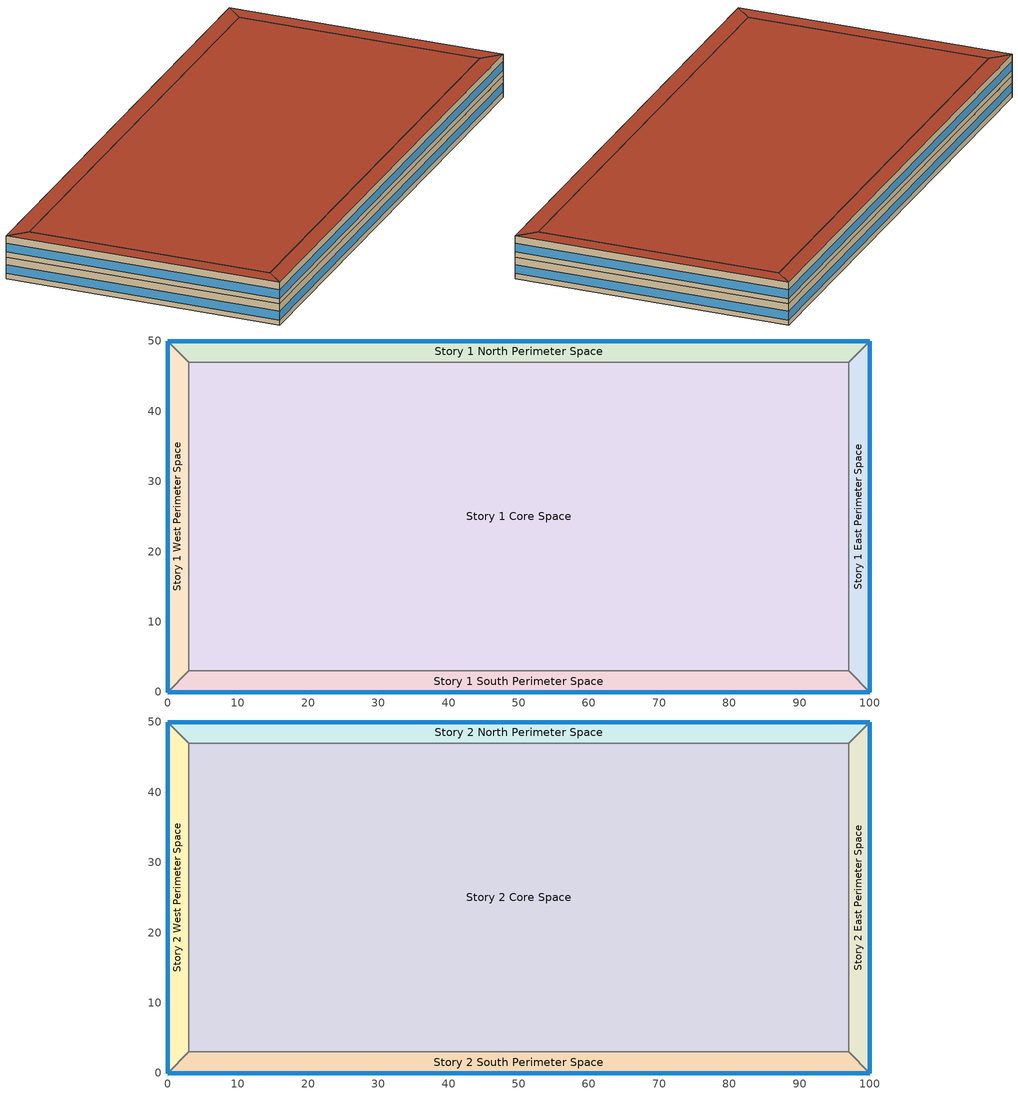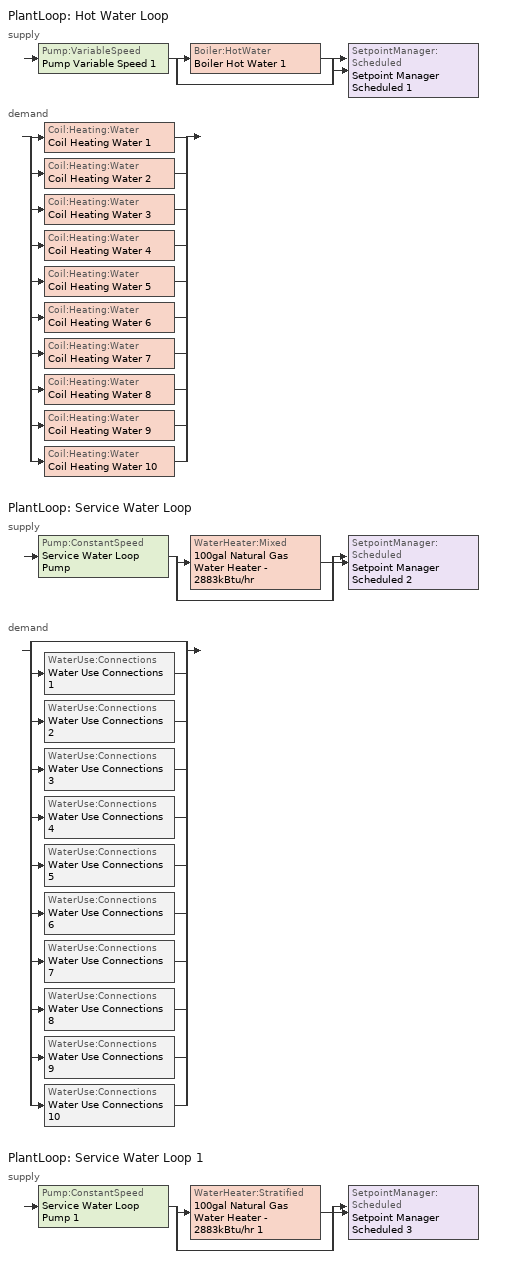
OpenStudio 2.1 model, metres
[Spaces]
Story 1 West Perimeter Space
 floor ground: 0,0 0,50 3,47 3,3 z0
 wall outside: 0,50 0,0 z0:4
 wall to Story 1 North Perimeter Space: 3,47 0,50 z0:4
 wall to Story 1 Core Space: 3,3 3,47 z0:4
 wall to Story 1 South Perimeter Space: 0,0 3,3 z0:4
 window: 0,49.97 0,0.03 z1:2.6
Story 1 North Perimeter Space
 floor ground: 0,50 100,50 97,47 3,47 z0
 wall outside: 100,50 0,50 z0:4
 wall to Story 1 East Perimeter Space: 97,47 100,50 z0:4
 wall to Story 1 Core Space: 3,47 97,47 z0:4
 window: 99.97,50 0.03,50 z1:2.6
Story 1 East Perimeter Space
 floor ground: 100,50 100,0 97,3 97,47 z0
 wall outside: 100,0 100,50 z0:4
 wall to Story 1 South Perimeter Space: 97,3 100,0 z0:4
 wall to Story 1 Core Space: 97,47 97,3 z0:4
 window: 100,0.03 100,49.97 z1:2.6
Story 1 South Perimeter Space
 floor ground: 100,0 0,0 3,3 97,3 z0
 wall outside: 0,0 100,0 z0:4
 wall to Story 1 Core Space: 97,3 3,3 z0:4
 window: 0.03,0 99.97,0 z1:2.6
Story 1 Core Space
 floor ground: 3,3 3,47 97,47 97,3 z0
Story 2 West Perimeter Space
 floor to Story 1 West Perimeter Space: 0,0 0,50 3,47 3,3 z4
 wall outside: 0,50 0,0 z4:8
 wall to Story 2 North Perimeter Space: 3,47 0,50 z4:8
 wall to Story 2 Core Space: 3,3 3,47 z4:8
 wall to Story 2 South Perimeter Space: 0,0 3,3 z4:8
 window: 0,49.97 0,0.03 z5:6.6
 roof outside: 3,3 3,47 0,50 0,0 z8
Story 2 North Perimeter Space
 floor to Story 1 North Perimeter Space: 0,50 100,50 97,47 3,47 z4
 wall outside: 100,50 0,50 z4:8
 wall to Story 2 East Perimeter Space: 97,47 100,50 z4:8
 wall to Story 2 Core Space: 3,47 97,47 z4:8
 window: 99.97,50 0.03,50 z5:6.6
 roof outside: 3,47 97,47 100,50 0,50 z8
Story 2 East Perimeter Space
 floor to Story 1 East Perimeter Space: 100,50 100,0 97,3 97,47 z4
 wall outside: 100,0 100,50 z4:8
 wall to Story 2 South Perimeter Space: 97,3 100,0 z4:8
 wall to Story 2 Core Space: 97,47 97,3 z4:8
 window: 100,0.03 100,49.97 z5:6.6
 roof outside: 97,47 97,3 100,0 100,50 z8
Story 2 South Perimeter Space
 floor to Story 1 South Perimeter Space: 100,0 0,0 3,3 97,3 z4
 wall outside: 0,0 100,0 z4:8
 wall to Story 2 Core Space: 97,3 3,3 z4:8
 window: 0.03,0 99.97,0 z5:6.6
 roof outside: 97,3 3,3 0,0 100,0 z8
Story 2 Core Space
 floor to Story 1 Core Space: 3,3 3,47 97,47 97,3 z4
 roof outside: 97,3 97,47 3,47 3,3 z8
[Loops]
PlantLoop 'Hot Water Loop'
 supply: Pump:VariableSpeed 'Pump Variable Speed 1' > split
  | Boiler:HotWater 'Boiler Hot Water 1'
  | bypass
  join > SetpointManager:Scheduled 'Setpoint Manager Scheduled 1'
 demand: split
  | Coil:Heating:Water 'Coil Heating Water 1'
  | Coil:Heating:Water 'Coil Heating Water 2'
  | Coil:Heating:Water 'Coil Heating Water 3'
  | Coil:Heating:Water 'Coil Heating Water 4'
  | Coil:Heating:Water 'Coil Heating Water 5'
  | Coil:Heating:Water 'Coil Heating Water 6'
  | Coil:Heating:Water 'Coil Heating Water 7'
  | Coil:Heating:Water 'Coil Heating Water 8'
  | Coil:Heating:Water 'Coil Heating Water 9'
  | Coil:Heating:Water 'Coil Heating Water 10'
PlantLoop 'Service Water Loop'
 supply: Pump:ConstantSpeed 'Service Water Loop Pump' > split
  | WaterHeater:Mixed '100gal Natural Gas Water Heater - 2883kBtu/hr'
  | bypass
  join > SetpointManager:Scheduled 'Setpoint Manager Scheduled 2'
 demand: split
  | bypass
  | WaterUse:Connections 'Water Use Connections 1'
  | WaterUse:Connections 'Water Use Connections 2'
  | WaterUse:Connections 'Water Use Connections 3'
  | WaterUse:Connections 'Water Use Connections 4'
  | WaterUse:Connections 'Water Use Connections 5'
  | WaterUse:Connections 'Water Use Connections 6'
  | WaterUse:Connections 'Water Use Connections 7'
  | WaterUse:Connections 'Water Use Connections 8'
  | WaterUse:Connections 'Water Use Connections 9'
  | WaterUse:Connections 'Water Use Connections 10'
PlantLoop 'Service Water Loop 1'
 supply: Pump:ConstantSpeed 'Service Water Loop Pump 1' > split
  | WaterHeater:Stratified '100gal Natural Gas Water Heater - 2883kBtu/hr 1'
  | bypass
  join > SetpointManager:Scheduled 'Setpoint Manager Scheduled 3'
[Building]
Building 1: Space Type=Baseline Model Space Type; Default Construction Set=ASHRAE_189.1-2009_ClimateZone 4-5 (mdoff)_ConstSet
[SizingPeriod:DesignDay] Barometric Pressure {Pa}=98934; Sky Clearness=0; Rain Indicator=0; Snow Indicator=0; Day of Month=21; Daylight Saving Time Indicator=0; Humidity Indicating Type=Wetbulb; Dry-Bulb Temperature Range Modifier Type=DefaultMultipliers
Name | Maximum Dry-Bulb Temperature {C} | Daily Dry-Bulb Temperature Range {deltaC} | Humidity Indicating Conditions at Maximum Dry-Bulb | Wind Speed {m/s} | Wind Direction {deg} | Month | Day Type | Solar Model Indicator | ASHRAE Taub | ASHRAE Taud
Chicago Ohare Intl Ap Ann Clg .4% Condns DB=>MWB | 33.3 | 10.5 | 23.7 | 5.2 | 230 | 7 | SummerDesignDay | ASHRAETau | 0.455 | 2.05
Chicago Ohare Intl Ap Ann Htg 99.6% Condns DB | -20 | 0 | -20 | 4.9 | 270 | 1 | WinterDesignDay | ASHRAEClearSky
[DefaultConstructionSet]
ASHRAE_189.1-2009_ClimateZone 4-5 (mdoff)_ConstSet: Default Exterior Surface Constructions=ASHRAE_189.1-2009_ClimateZone 4-5 (mdoff)_Exterior_DefSurfCons; Default Interior Surface Constructions=000_Interior_DefSurfCons; Default Ground Contact Surface Constructions=000_Ground_DefSurfCons; Default Exterior SubSurface Constructions=ASHRAE_189.1-2009_ClimateZone 4-5 (mdoff)_Exterior_DefSubCons; Default Interior SubSurface Constructions=000_Interior_DefSubCons; Interior Partition Construction=000_Interior Partition
[DefaultSurfaceConstructions]
Name | Floor Construction | Wall Construction | Roof Ceiling Construction
ASHRAE_189.1-2009_ClimateZone 4-5 (mdoff)_Exterior_DefSurfCons | 000_ExtSlabCarpet_4in_ClimateZone 1-8 | ASHRAE_189.1-2009_ExtWall_SteelFrame_ClimateZone 4-8 | ASHRAE_189.1-2009_ExtRoof_IEAD_ClimateZone 2-5
000_Interior_DefSurfCons | 000_Interior Floor | 000_Interior Wall | 000_Interior Ceiling
000_Ground_DefSurfCons | 000_ExtSlabCarpet_4in_ClimateZone 1-8 | 000_ExtSlabCarpet_4in_ClimateZone 1-8 | 000_ExtSlabCarpet_4in_ClimateZone 1-8
[DefaultSubSurfaceConstructions] Glass Door Construction=000_Exterior Window; Skylight Construction=000_Exterior Window; Tubular Daylight Dome Construction=000_Interior Window; Tubular Daylight Diffuser Construction=000_Interior Window
Name | Fixed Window Construction | Operable Window Construction | Door Construction
ASHRAE_189.1-2009_ClimateZone 4-5 (mdoff)_Exterior_DefSubCons | ASHRAE_189.1-2009_ExtWindow_ClimateZone 4-5 | ASHRAE_189.1-2009_ExtWindow_ClimateZone 4-5 | 000_Exterior Door
000_Interior_DefSubCons | 000_Interior Window | 000_Interior Window | 000_Interior Door
[Construction]
000_Interior Partition; 000_Interior Door: 000_G05 25mm wood
000_ExtSlabCarpet_4in_ClimateZone 1-8: MAT-CC05 4 HW CONCRETE, CP02 CARPET PAD
ASHRAE_189.1-2009_ExtWall_SteelFrame_ClimateZone 4-8: MAT-SHEATH, Wall Insulation [39], 1/2IN Gypsum
ASHRAE_189.1-2009_ExtRoof_IEAD_ClimateZone 2-5: Roof Membrane, Roof Insulation [21], Metal Decking
000_Interior Floor: 000_F16 Acoustic tile, 000_F05 Ceiling air space resistance, 000_M11 100mm lightweight concrete
000_Interior Wall: 000_G01a 19mm gypsum board, 000_F04 Wall air space resistance, 000_G01a 19mm gypsum board
000_Interior Ceiling: 000_M11 100mm lightweight concrete, 000_F05 Ceiling air space resistance, 000_F16 Acoustic tile
ASHRAE_189.1-2009_ExtWindow_ClimateZone 4-5: Theoretical Glass [207]
000_Exterior Door: 000_F08 Metal surface, 000_I01 25mm insulation board
000_Exterior Window: 000_Clear 3mm, 000_Air 13mm, 000_Clear 3mm
000_Interior Window: 000_Clear 3mm
[Material]
Name | Roughness | Thickness | Conductivity | Density | Specific Heat | Thermal Absorptance | Solar Absorptance | Visible Absorptance
000_G05 25mm wood | MediumSmooth | 0.0254 | 0.15 | 608 | 1630
MAT-CC05 4 HW CONCRETE | Rough | 0.1016 | 1.311 | 2240 | 836.8 | 0.9 | 0.7 | 0.7
Wall Insulation [39] | MediumRough | 0.1184 | 0.045 | 265 | 836.8 | 0.9 | 0.7 | 0.7
1/2IN Gypsum | Smooth | 0.0127 | 0.16 | 784.9 | 830 | 0.9 | 0.92 | 0.92
Roof Membrane | VeryRough | 0.0095 | 0.16 | 1121.29 | 1460 | 0.9 | 0.7 | 0.7
Roof Insulation [21] | MediumRough | 0.2105 | 0.049 | 265 | 836.8 | 0.9 | 0.7 | 0.7
Metal Decking | MediumSmooth | 0.0015 | 45.006 | 7680 | 418.4 | 0.9 | 0.7 | 0.3
000_F16 Acoustic tile | MediumSmooth | 0.0191 | 0.06 | 368 | 590
000_M11 100mm lightweight concrete | MediumRough | 0.1016 | 0.53 | 1280 | 840
000_G01a 19mm gypsum board | MediumSmooth | 0.019 | 0.16 | 800 | 1090
000_F08 Metal surface | Smooth | 0.0008 | 45.28 | 7824 | 500
000_I01 25mm insulation board | MediumRough | 0.0254 | 0.03 | 43 | 1210
[Material:NoMass] Thermal Absorptance=0.9; Solar Absorptance=0.7
Name | Roughness | Thermal Resistance | Visible Absorptance
CP02 CARPET PAD | VeryRough | 0.2165 | 0.8
MAT-SHEATH | Rough | 0.3626 | 0.7
[Material:AirGap]
Name | Thermal Resistance
000_F05 Ceiling air space resistance | 0.18
000_F04 Wall air space resistance | 0.15
[WindowMaterial:Glazing] Optical Data Type=SpectralAverage; Thickness=0.003; Infrared Transmittance at Normal Incidence=0
Name | Solar Transmittance at Normal Incidence | Front Side Solar Reflectance at Normal Incidence | Back Side Solar Reflectance at Normal Incidence | Visible Transmittance at Normal Incidence | Front Side Visible Reflectance at Normal Incidence | Back Side Visible Reflectance at Normal Incidence | Front Side Infrared Hemispherical Emissivity | Back Side Infrared Hemispherical Emissivity | Conductivity | Dirt Correction Factor for Solar and Visible Transmittance | Solar Diffusing
Theoretical Glass [207] | 0.3311 | 0.6189 | 0.6189 | 0.44 | 0.51 | 0.51 | 0.9 | 0.9 | 0.0133 | 1 | No
000_Clear 3mm | 0.837 | 0.075 | 0.075 | 0.898 | 0.081 | 0.081 | 0.84 | 0.84 | 0.9
[WindowMaterial:Gas]
000_Air 13mm: Gas Type=Air; Thickness=0.0127
[BuildingStory] Nominal Floor to Floor Height {m}=4
Name | Nominal Z Coordinate {m}
Story 1 | 0
Story 2 | 4
[Space]
Name | Building Story | Thermal Zone
Story 1 West Perimeter Space | Story 1 | Story 1 West Perimeter Thermal Zone
Story 1 North Perimeter Space | Story 1 | Story 1 North Perimeter Thermal Zone
Story 1 East Perimeter Space | Story 1 | Story 1 East Perimeter Thermal Zone
Story 1 South Perimeter Space | Story 1 | Story 1 South Perimeter Thermal Zone
Story 1 Core Space | Story 1 | Story 1 Core Thermal Zone
Story 2 West Perimeter Space | Story 2 | Story 2 West Perimeter Thermal Zone
Story 2 North Perimeter Space | Story 2 | Story 2 North Perimeter Thermal Zone
Story 2 East Perimeter Space | Story 2 | Story 2 East Perimeter Thermal Zone
Story 2 South Perimeter Space | Story 2 | Story 2 South Perimeter Thermal Zone
Story 2 Core Space | Story 2 | Story 2 Core Thermal Zone
[ThermalZone] Use Ideal Air Loads=No
Name | Thermostat
Story 1 Core Thermal Zone | Thermostat Setpoint Dual Setpoint 8
Story 2 East Perimeter Thermal Zone | Thermostat Setpoint Dual Setpoint 5
Story 2 West Perimeter Thermal Zone | Thermostat Setpoint Dual Setpoint 10
Story 1 West Perimeter Thermal Zone | Thermostat Setpoint Dual Setpoint 3
Story 1 North Perimeter Thermal Zone | Thermostat Setpoint Dual Setpoint 4
Story 1 South Perimeter Thermal Zone | Thermostat Setpoint Dual Setpoint 2
Story 1 East Perimeter Thermal Zone | Thermostat Setpoint Dual Setpoint 7
Story 2 Core Thermal Zone | Thermostat Setpoint Dual Setpoint 9
Story 2 South Perimeter Thermal Zone | Thermostat Setpoint Dual Setpoint 6
Story 2 North Perimeter Thermal Zone | Thermostat Setpoint Dual Setpoint 1
[Sizing:Zone] Zone Cooling Design Supply Air Temperature Input Method=SupplyAirTemperature; Zone Cooling Design Supply Air Temperature {C}=14; Zone Cooling Design Supply Air Temperature Difference {deltaC}=11.11; Zone Heating Design Supply Air Temperature Input Method=SupplyAirTemperature; Zone Heating Design Supply Air Temperature {C}=40; Zone Heating Design Supply Air Temperature Difference {deltaC}=11.11; Zone Cooling Design Supply Air Humidity Ratio {kg-H2O/kg-air}=0.0085; Zone Heating Design Supply Air Humidity Ratio {kg-H2O/kg-air}=0.008; Cooling Design Air Flow Method=DesignDay; Heating Design Air Flow Method=DesignDay; Account for Dedicated Outdoor Air System=No; Dedicated Outdoor Air System Control Strategy=NeutralSupplyAir; Dedicated Outdoor Air Low Setpoint Temperature for Design {C}=autosize; Dedicated Outdoor Air High Setpoint Temperature for Design {C}=autosize
Story 1 Core Thermal Zone; Story 2 East Perimeter Thermal Zone; Story 2 West Perimeter Thermal Zone; Story 1 West Perimeter Thermal Zone; Story 1 North Perimeter Thermal Zone; Story 1 South Perimeter Thermal Zone; Story 1 East Perimeter Thermal Zone; Story 2 Core Thermal Zone; Story 2 South Perimeter Thermal Zone; Story 2 North Perimeter Thermal Zone
[Zone equipment]
Story 1 Core Thermal Zone: Zone HVAC Packaged Terminal Air Conditioner 8
Story 2 East Perimeter Thermal Zone: Zone HVAC Packaged Terminal Air Conditioner 5
Story 2 West Perimeter Thermal Zone: Zone HVAC Packaged Terminal Air Conditioner 10
Story 1 West Perimeter Thermal Zone: Zone HVAC Packaged Terminal Air Conditioner 3
Story 1 North Perimeter Thermal Zone: Zone HVAC Packaged Terminal Air Conditioner 4
Story 1 South Perimeter Thermal Zone: Zone HVAC Packaged Terminal Air Conditioner 2
Story 1 East Perimeter Thermal Zone: Zone HVAC Packaged Terminal Air Conditioner 7
Story 2 Core Thermal Zone: Zone HVAC Packaged Terminal Air Conditioner 9
Story 2 South Perimeter Thermal Zone: Zone HVAC Packaged Terminal Air Conditioner 6
Story 2 North Perimeter Thermal Zone: Zone HVAC Packaged Terminal Air Conditioner 1
[PlantLoop] Plant Loop Volume {m3}=Autocalculate; Load Distribution Scheme=Optimal
Name | Fluid Type | Maximum Loop Temperature {C} | Minimum Loop Temperature {C}
Hot Water Loop | Water
Service Water Loop; Service Water Loop 1 |  | 60 | 10
[Sizing:Plant] Loop Type=Heating; Sizing Option=NonCoincident; Zone Timesteps in Averaging Window=1; Coincident Sizing Factor Mode=None
Name | Design Loop Exit Temperature {C} | Loop Design Temperature Difference {deltaC}
Hot Water Loop | 82 | 11
Service Water Loop; Service Water Loop 1 | 60 | 5
[Pump:VariableSpeed]
Pump Variable Speed 1: Pump Control Type=Intermittent
[Boiler:HotWater]
Boiler Hot Water 1: Efficiency Curve Temperature Evaluation Variable=LeavingBoiler; Normalized Boiler Efficiency Curve=Boiler Efficiency; Water Outlet Upper Temperature Limit {C}=99; Boiler Flow Mode=ConstantFlow; Parasitic Electric Load {W}=0; Sizing Factor=1
[SetpointManager:Scheduled] Control Variable=Temperature
Name | Schedule
Setpoint Manager Scheduled 1 | Hot_Water_Temperature
Setpoint Manager Scheduled 2 | Hot Water Loop Temp - 140F
Setpoint Manager Scheduled 3 | Hot Water Loop Temp - 140F 1
[Fan:ConstantVolume] Availability Schedule=Always On Discrete; Pressure Rise {Pa}=500; Maximum Flow Rate {m3/s}=AutoSize
Fan Constant Volume 1; Fan Constant Volume 2; Fan Constant Volume 3; Fan Constant Volume 4; Fan Constant Volume 5; Fan Constant Volume 6; Fan Constant Volume 7; Fan Constant Volume 8; Fan Constant Volume 9; Fan Constant Volume 10
[Coil:Heating:Water] Availability Schedule=Always On Discrete
Coil Heating Water 1; Coil Heating Water 2; Coil Heating Water 3; Coil Heating Water 4; Coil Heating Water 5; Coil Heating Water 6; Coil Heating Water 7; Coil Heating Water 8; Coil Heating Water 9; Coil Heating Water 10
[Coil:Cooling:DX:SingleSpeed] Availability Schedule=Always On Discrete; Rated Total Cooling Capacity {W}=autosize; Rated Sensible Heat Ratio=autosize; Rated COP {W/W}=3; Rated Air Flow Rate {m3/s}=autosize; Rated Evaporator Fan Power Per Volume Flow Rate {W/(m3/s)}=773.3; Condenser Type=AirCooled; Evaporative Condenser Effectiveness=0; Evaporative Condenser Air Flow Rate {m3/s}=Autosize; Evaporative Condenser Pump Rated Power Consumption {W}=Autosize; Crankcase Heater Capacity {W}=0; Maximum Outdoor Dry-Bulb Temperature for Crankcase Heater Operation {C}=0; Basin Heater Capacity {W/K}=0; Basin Heater Setpoint Temperature {C}=10
Name | Total Cooling Capacity Function of Temperature Curve | Total Cooling Capacity Function of Flow Fraction Curve | Energy Input Ratio Function of Temperature Curve | Energy Input Ratio Function of Flow Fraction Curve | Part Load Fraction Correlation Curve
Coil Cooling DX Single Speed 1 | Curve Biquadratic 1 | Curve Quadratic 1 | Curve Biquadratic 2 | Curve Quadratic 2 | Curve Quadratic 3
Coil Cooling DX Single Speed 2 | Curve Biquadratic 3 | Curve Quadratic 4 | Curve Biquadratic 4 | Curve Quadratic 5 | Curve Quadratic 6
Coil Cooling DX Single Speed 3 | Curve Biquadratic 5 | Curve Quadratic 7 | Curve Biquadratic 6 | Curve Quadratic 8 | Curve Quadratic 9
Coil Cooling DX Single Speed 4 | Curve Biquadratic 7 | Curve Quadratic 10 | Curve Biquadratic 8 | Curve Quadratic 11 | Curve Quadratic 12
Coil Cooling DX Single Speed 5 | Curve Biquadratic 9 | Curve Quadratic 13 | Curve Biquadratic 10 | Curve Quadratic 14 | Curve Quadratic 15
Coil Cooling DX Single Speed 6 | Curve Biquadratic 11 | Curve Quadratic 16 | Curve Biquadratic 12 | Curve Quadratic 17 | Curve Quadratic 18
Coil Cooling DX Single Speed 7 | Curve Biquadratic 13 | Curve Quadratic 19 | Curve Biquadratic 14 | Curve Quadratic 20 | Curve Quadratic 21
Coil Cooling DX Single Speed 8 | Curve Biquadratic 15 | Curve Quadratic 22 | Curve Biquadratic 16 | Curve Quadratic 23 | Curve Quadratic 24
Coil Cooling DX Single Speed 9 | Curve Biquadratic 17 | Curve Quadratic 25 | Curve Biquadratic 18 | Curve Quadratic 26 | Curve Quadratic 27
Coil Cooling DX Single Speed 10 | Curve Biquadratic 19 | Curve Quadratic 28 | Curve Biquadratic 20 | Curve Quadratic 29 | Curve Quadratic 30
[ZoneHVAC:PackagedTerminalAirConditioner] Availability Schedule=Always On Discrete; Supply Air Flow Rate During Cooling Operation {m3/s}=Autosize; Supply Air Flow Rate During Heating Operation {m3/s}=Autosize; Supply Air Flow Rate When No Cooling or Heating is Needed {m3/s}=Autosize; Outdoor Air Flow Rate During Cooling Operation {m3/s}=Autosize; Outdoor Air Flow Rate During Heating Operation {m3/s}=Autosize; Outdoor Air Flow Rate When No Cooling or Heating is Needed {m3/s}=Autosize; Fan Placement=DrawThrough
Name | Supply Air Fan | Heating Coil | Cooling Coil
Zone HVAC Packaged Terminal Air Conditioner 1 | Fan Constant Volume 1 | Coil Heating Water 1 | Coil Cooling DX Single Speed 1
Zone HVAC Packaged Terminal Air Conditioner 2 | Fan Constant Volume 2 | Coil Heating Water 2 | Coil Cooling DX Single Speed 2
Zone HVAC Packaged Terminal Air Conditioner 3 | Fan Constant Volume 3 | Coil Heating Water 3 | Coil Cooling DX Single Speed 3
Zone HVAC Packaged Terminal Air Conditioner 4 | Fan Constant Volume 4 | Coil Heating Water 4 | Coil Cooling DX Single Speed 4
Zone HVAC Packaged Terminal Air Conditioner 5 | Fan Constant Volume 5 | Coil Heating Water 5 | Coil Cooling DX Single Speed 5
Zone HVAC Packaged Terminal Air Conditioner 6 | Fan Constant Volume 6 | Coil Heating Water 6 | Coil Cooling DX Single Speed 6
Zone HVAC Packaged Terminal Air Conditioner 7 | Fan Constant Volume 7 | Coil Heating Water 7 | Coil Cooling DX Single Speed 7
Zone HVAC Packaged Terminal Air Conditioner 8 | Fan Constant Volume 8 | Coil Heating Water 8 | Coil Cooling DX Single Speed 8
Zone HVAC Packaged Terminal Air Conditioner 9 | Fan Constant Volume 9 | Coil Heating Water 9 | Coil Cooling DX Single Speed 9
Zone HVAC Packaged Terminal Air Conditioner 10 | Fan Constant Volume 10 | Coil Heating Water 10 | Coil Cooling DX Single Speed 10
[ThermostatSetpoint:DualSetpoint] Heating Setpoint Temperature Schedule=Heating Sch; Cooling Setpoint Temperature Schedule=Cooling Sch
Thermostat Setpoint Dual Setpoint 1; Thermostat Setpoint Dual Setpoint 2; Thermostat Setpoint Dual Setpoint 3; Thermostat Setpoint Dual Setpoint 4; Thermostat Setpoint Dual Setpoint 5; Thermostat Setpoint Dual Setpoint 6; Thermostat Setpoint Dual Setpoint 7; Thermostat Setpoint Dual Setpoint 8; Thermostat Setpoint Dual Setpoint 9; Thermostat Setpoint Dual Setpoint 10
[SpaceType]
Baseline Model Space Type: Default Schedule Set=Baseline Model Schedule Set; Design Specification Outdoor Air Object=Baseline Model OA
[DefaultScheduleSet]
Baseline Model Schedule Set: Number of People Schedule=Baseline Model People Lights and Equipment Schedule; People Activity Level Schedule=Baseline Model People Activity Schedule; Lighting Schedule=Baseline Model People Lights and Equipment Schedule; Electric Equipment Schedule=Baseline Model People Lights and Equipment Schedule; Infiltration Schedule=Baseline Model Infiltration Schedule
[DesignSpecification:OutdoorAir]
Baseline Model OA: Outdoor Air Method=Sum; Outdoor Air Flow per Person {m3/s-person}=0.00943895
[SpaceInfiltration:DesignFlowRate]
Baseline Model Infiltration: Space or SpaceType=Baseline Model Space Type; Design Flow Rate Calculation Method=Flow/ExteriorArea; Flow per Exterior Surface Area {m3/s-m2}=0.0003048
[People:Definition]
Baseline Model People Definition: Number of People Calculation Method=People/Area; People per Space Floor Area {person/m2}=0.0538196; Fraction Radiant=0.3
[People]
Baseline Model People: People Definition=Baseline Model People Definition; Space or SpaceType=Baseline Model Space Type
[Lights:Definition]
Baseline Model Lights Definition: Design Level Calculation Method=Watts/Area; Watts per Space Floor Area {W/m2}=10.7639
[Lights]
Baseline Model Lights: Lights Definition=Baseline Model Lights Definition; Space or SpaceType=Baseline Model Space Type
[ElectricEquipment:Definition]
Baseline Model Electric Equipment Definition: Design Level Calculation Method=Watts/Area; Watts per Space Floor Area {W/m2}=10.7639
[ElectricEquipment]
Baseline Model Electric Equipment: Electric Equipment Definition=Baseline Model Electric Equipment Definition; Space or SpaceType=Baseline Model Space Type
[Pump:ConstantSpeed] Rated Flow Rate {m3/s}=autosize; Rated Pump Head {Pa}=0.001; Rated Power Consumption {W}=autosize; Motor Efficiency=1; Fraction of Motor Inefficiencies to Fluid Stream=0; Pump Control Type=Intermittent
Service Water Loop Pump; Service Water Loop Pump 1
[WaterHeater:Mixed]
100gal Natural Gas Water Heater - 2883kBtu/hr: Tank Volume {m3}=0.378541; Setpoint Temperature Schedule=Hot Water Loop Temp - 140F; Deadband Temperature Difference {deltaC}=2; Maximum Temperature Limit {C}=82.2222; Heater Control Type=Cycle; Heater Maximum Capacity {W}=844924; Heater Fuel Type=NaturalGas; Heater Thermal Efficiency=0.78; Off Cycle Parasitic Fuel Consumption Rate {W}=19.9992; Off Cycle Parasitic Fuel Type=NaturalGas; Off Cycle Parasitic Heat Fraction to Tank=0.8; On Cycle Parasitic Fuel Consumption Rate {W}=19.9992; On Cycle Parasitic Fuel Type=NaturalGas; Ambient Temperature Indicator=Schedule; Ambient Temperature Schedule=Water Heater Ambient Temp Schedule - 70F; Off Cycle Loss Coefficient to Ambient Temperature {W/K}=6; On Cycle Loss Coefficient to Ambient Temperature {W/K}=6; Use Side Effectiveness=1; Source Side Effectiveness=1; Use Side Design Flow Rate {m3/s}=autosize; Source Side Design Flow Rate {m3/s}=autosize; Indirect Water Heating Recovery Time {hr}=1.5
[WaterHeater:Stratified]
100gal Natural Gas Water Heater - 2883kBtu/hr 1: Tank Volume {m3}=0.378541; Tank Height {m}=1.4; Tank Shape=VerticalCylinder; Maximum Temperature Limit {C}=82.2222; Heater Priority Control=MasterSlave; Heater 1 Setpoint Temperature Schedule=Schedule Ruleset 3; Heater 1 Deadband Temperature Difference {deltaC}=2; Heater 1 Capacity {W}=4500; Heater 1 Height {m}=1; Heater 2 Setpoint Temperature Schedule=Schedule Ruleset 4; Heater 2 Deadband Temperature Difference {deltaC}=5; Heater 2 Capacity {W}=4500; Heater 2 Height {m}=0; Heater Fuel Type=NaturalGas; Heater Thermal Efficiency=0.78; Off Cycle Parasitic Fuel Consumption Rate {W}=19.9992; Off Cycle Parasitic Fuel Type=NaturalGas; Off Cycle Parasitic Heat Fraction to Tank=0.8; Off Cycle Parasitic Height {m}=0; On Cycle Parasitic Fuel Consumption Rate {W}=19.9992; On Cycle Parasitic Fuel Type=NaturalGas; On Cycle Parasitic Heat Fraction to Tank=0; On Cycle Parasitic Height {m}=0; Ambient Temperature Indicator=Schedule; Ambient Temperature Schedule=Water Heater Ambient Temp Schedule - 70F 1; Uniform Skin Loss Coefficient per Unit Area to Ambient Temperature {W/m2-K}=0.846; Skin Loss Fraction to Zone=1; Off Cycle Flue Loss Coefficient to Ambient Temperature {W/K}=6; Off Cycle Flue Loss Fraction to Zone=1; Use Side Effectiveness=1; Use Side Inlet Height {m}=0; Use Side Outlet Height {m}=autocalculate; Source Side Effectiveness=1; Source Side Inlet Height {m}=autocalculate; Source Side Outlet Height {m}=0; Inlet Mode=Fixed; Use Side Design Flow Rate {m3/s}=autosize; Source Side Design Flow Rate {m3/s}=autosize; Indirect Water Heating Recovery Time {hr}=1.5; Number of Nodes=6; Additional Destratification Conductivity {W/m-K}=0.1; Node 1 Additional Loss Coefficient {W/m2-K}=0.15; Node 2 Additional Loss Coefficient {W/m2-K}=0; Node 3 Additional Loss Coefficient {W/m2-K}=0; Node 4 Additional Loss Coefficient {W/m2-K}=0; Node 5 Additional Loss Coefficient {W/m2-K}=0; Node 6 Additional Loss Coefficient {W/m2-K}=0.1; Node 7 Additional Loss Coefficient {W/m2-K}=0; Node 8 Additional Loss Coefficient {W/m2-K}=0; Node 9 Additional Loss Coefficient {W/m2-K}=0; Node 10 Additional Loss Coefficient {W/m2-K}=0; Node 11 Additional Loss Coefficient {W/m2-K}=0; Node 12 Additional Loss Coefficient {W/m2-K}=0; Source Side Flow Control Mode=IndirectHeatPrimarySetpoint
[WaterUse:Connections]
Name | Water Use Equipment Name 1
Water Use Connections 1 | Service Water Use 1.0gal/min
Water Use Connections 2 | Service Water Use 1.0gal/min 1
Water Use Connections 3 | Service Water Use 1.0gal/min 2
Water Use Connections 4 | Service Water Use 1.0gal/min 3
Water Use Connections 5 | Service Water Use 1.0gal/min 4
Water Use Connections 6 | Service Water Use 1.0gal/min 5
Water Use Connections 7 | Service Water Use 1.0gal/min 6
Water Use Connections 8 | Service Water Use 1.0gal/min 7
Water Use Connections 9 | Service Water Use 1.0gal/min 8
Water Use Connections 10 | Service Water Use 1.0gal/min 9
[WaterUse:Equipment:Definition] Peak Flow Rate {m3/s}=6.30902e-05
Name | Target Temperature Schedule
Service Water Use Def 1.0gal/min | Schedule Ruleset 6
Service Water Use Def 1.0gal/min 1 | Schedule Ruleset 7
Service Water Use Def 1.0gal/min 2 | Schedule Ruleset 8
Service Water Use Def 1.0gal/min 3 | Schedule Ruleset 9
Service Water Use Def 1.0gal/min 4 | Schedule Ruleset 10
Service Water Use Def 1.0gal/min 5 | Schedule Ruleset 11
Service Water Use Def 1.0gal/min 6 | Schedule Ruleset 12
Service Water Use Def 1.0gal/min 7 | Schedule Ruleset 13
Service Water Use Def 1.0gal/min 8 | Schedule Ruleset 14
Service Water Use Def 1.0gal/min 9 | Schedule Ruleset 15
[WaterUse:Equipment] Flow Rate Fraction Schedule=Medium Office Bldg Swh
Name | Water Use Equipment Definition
Service Water Use 1.0gal/min | Service Water Use Def 1.0gal/min
Service Water Use 1.0gal/min 1 | Service Water Use Def 1.0gal/min 1
Service Water Use 1.0gal/min 2 | Service Water Use Def 1.0gal/min 2
Service Water Use 1.0gal/min 3 | Service Water Use Def 1.0gal/min 3
Service Water Use 1.0gal/min 4 | Service Water Use Def 1.0gal/min 4
Service Water Use 1.0gal/min 5 | Service Water Use Def 1.0gal/min 5
Service Water Use 1.0gal/min 6 | Service Water Use Def 1.0gal/min 6
Service Water Use 1.0gal/min 7 | Service Water Use Def 1.0gal/min 7
Service Water Use 1.0gal/min 8 | Service Water Use Def 1.0gal/min 8
Service Water Use 1.0gal/min 9 | Service Water Use Def 1.0gal/min 9
[Curve:Biquadratic]
Name | Coefficient1 Constant | Coefficient2 x | Coefficient3 x**2 | Coefficient4 y | Coefficient5 y**2 | Coefficient6 x*y | Minimum Value of x | Maximum Value of x | Minimum Value of y | Maximum Value of y | Input Unit Type for X | Input Unit Type for Y | Output Unit Type
Boiler Efficiency | 1 | 0 | 0 | 0 | 0 | 0 | 0 | 1 | 0 | 1 | Dimensionless | Dimensionless | Dimensionless
Curve Biquadratic 1; Curve Biquadratic 3; Curve Biquadratic 5; Curve Biquadratic 7; Curve Biquadratic 9; Curve Biquadratic 11; Curve Biquadratic 13; Curve Biquadratic 15; Curve Biquadratic 17; Curve Biquadratic 19 | 0.942588 | 0.00954335 | 0.00068377 | -0.0110427 | 5.249e-06 | -9.72e-06 | 17 | 22 | 13 | 46
Curve Biquadratic 2; Curve Biquadratic 4; Curve Biquadratic 6; Curve Biquadratic 8; Curve Biquadratic 10; Curve Biquadratic 12; Curve Biquadratic 14; Curve Biquadratic 16; Curve Biquadratic 18; Curve Biquadratic 20 | 0.342414 | 0.034885 | -0.0006237 | 0.00497722 | 0.000437951 | -0.000728028 | 17 | 22 | 13 | 46
[Schedule:Ruleset]
Hot_Water_Temperature: Default Day Schedule=Hot_Water_Temperature_Default; Summer Design Day Schedule=Hot_Water_Temperature_Summer_Design_Day; Winter Design Day Schedule=Hot_Water_Temperature_Winter_Design_Day
Cooling Sch: Default Day Schedule=Cooling Sch Default
Heating Sch: Default Day Schedule=Heating Sch Default
Baseline Model Infiltration Schedule: Default Day Schedule=Baseline Model Infiltration Schedule Schedule All Days; Summer Design Day Schedule=Baseline Model Infiltration Schedule Summer Design Day; Winter Design Day Schedule=Baseline Model Infiltration Schedule Winter Design Day
Baseline Model People Lights and Equipment Schedule: Default Day Schedule=Baseline Model People Lights and Equipment Schedule Schedule Week Day; Summer Design Day Schedule=Baseline Model People Lights and Equipment Schedule Summer Design Day; Winter Design Day Schedule=Baseline Model People Lights and Equipment Schedule Winter Design Day
Baseline Model People Activity Schedule: Default Day Schedule=Baseline Model People Activity Schedule Default
Hot Water Loop Temp - 140F: Default Day Schedule=Hot Water Loop Temp - 140F Default
Water Heater Ambient Temp Schedule - 70F: Default Day Schedule=Water Heater Ambient Temp Schedule - 70F Default
Hot Water Loop Temp - 140F 1: Default Day Schedule=Hot Water Loop Temp - 140F Default 1
Schedule Ruleset 3: Default Day Schedule=Schedule Day 9
Schedule Ruleset 4: Default Day Schedule=Schedule Day 10
Water Heater Ambient Temp Schedule - 70F 1: Default Day Schedule=Water Heater Ambient Temp Schedule - 70F Default 1
Schedule Ruleset 6: Default Day Schedule=Schedule Day 12
Medium Office Bldg Swh: Default Day Schedule=Medium Office Bldg Swh Default; Summer Design Day Schedule=Medium Office Bldg Swh Summer Design Day; Winter Design Day Schedule=Medium Office Bldg Swh Winter Design Day
Schedule Ruleset 7: Default Day Schedule=Schedule Day 15
Schedule Ruleset 8: Default Day Schedule=Schedule Day 16
Schedule Ruleset 9: Default Day Schedule=Schedule Day 17
Schedule Ruleset 10: Default Day Schedule=Schedule Day 18
Schedule Ruleset 11: Default Day Schedule=Schedule Day 19
Schedule Ruleset 12: Default Day Schedule=Schedule Day 20
Schedule Ruleset 13: Default Day Schedule=Schedule Day 21
Schedule Ruleset 14: Default Day Schedule=Schedule Day 22
Schedule Ruleset 15: Default Day Schedule=Schedule Day 23
[Schedule:Day]
Hot_Water_Temperature_Default; Hot_Water_Temperature_Winter_Design_Day; Hot_Water_Temperature_Summer_Design_Day: 24, 0, 67
Cooling Sch Default: 24, 0, 28
Heating Sch Default: 24, 0, 24
Baseline Model Infiltration Schedule Schedule All Days: 6, 0, 1, 22, 0, 0.25, 24, 0, 1
Baseline Model Infiltration Schedule Winter Design Day; Baseline Model Infiltration Schedule Summer Design Day; Baseline Model People Lights and Equipment Schedule Summer Design Day: 24, 0, 1
Baseline Model People Lights and Equipment Schedule Schedule Week Day: 6, 0, 0, 7, 0, 0.1, 8, 0, 0.2, 12, 0, 0.95, 13, 0, 0.5, 17, 0, 0.95, 18, 0, 0.7, 20, 0, 0.4, 22, 0, 0.1, 24, 0, 0.05
Baseline Model People Lights and Equipment Schedule Winter Design Day; Baseline Model People Lights and Equipment Schedule Schedule Sunday: 24, 0, 0
Baseline Model People Lights and Equipment Schedule Saturday: 6, 0, 0, 8, 0, 0.1, 14, 0, 0.5, 17, 0, 0.1, 24, 0, 0
Baseline Model People Activity Schedule Default: 24, 0, 120
Hot Water Loop Temp - 140F Default; Hot Water Loop Temp - 140F Default 1: 24, 0, 60
Water Heater Ambient Temp Schedule - 70F Default; Water Heater Ambient Temp Schedule - 70F Default 1: 24, 0, 21.1111
Schedule Day 9; Schedule Day 10: 24, 0, 48.89
Schedule Day 12; Schedule Day 15; Schedule Day 16; Schedule Day 17; Schedule Day 18; Schedule Day 19; Schedule Day 20; Schedule Day 21; Schedule Day 22; Schedule Day 23: 24, 0, 43.3333
Medium Office Bldg Swh Default; Medium Office Bldg Swh Summer Design Day: 5, 0, 0.05, 6, 0, 0.08, 7, 0, 0.07, 8, 0, 0.19, 9, 0, 0.35, 10, 0, 0.38, 11, 0, 0.39, 12, 0, 0.47, 13, 0, 0.57, 14, 0, 0.54, 15, 0, 0.34, 16, 0, 0.33, 17, 0, 0.44, 18, 0, 0.26, 19, 0, 0.21, 20, 0, 0.15, 21, 0, 0.17, 22, 0, 0.08, 24, 0, 0.05
Medium Office Bldg Swh Summer Design Day 1: 5, 0, 0.04, 6, 0, 0.07, 11, 0, 0.04, 13, 0, 0.06, 14, 0, 0.09, 15, 0, 0.06, 21, 0, 0.04, 22, 0, 0.07, 24, 0, 0.04
Medium Office Bldg Swh Winter Design Day; Medium Office Bldg Swh Summer Design Day 2: 5, 0, 0.05, 6, 0, 0.08, 7, 0, 0.07, 8, 0, 0.11, 9, 0, 0.15, 10, 0, 0.21, 11, 0, 0.19, 12, 0, 0.23, 13, 0, 0.2, 14, 0, 0.19, 15, 0, 0.15, 16, 0, 0.13, 17, 0, 0.14, 21, 0, 0.07, 22, 0, 0.09, 24, 0, 0.05
[Schedule:Constant]
Always On Discrete: Value=1
[Curve:Quadratic]
Name | Coefficient1 Constant | Coefficient2 x | Coefficient3 x**2 | Minimum Value of x | Maximum Value of x
Curve Quadratic 1; Curve Quadratic 4; Curve Quadratic 7; Curve Quadratic 10; Curve Quadratic 13; Curve Quadratic 16; Curve Quadratic 19; Curve Quadratic 22; Curve Quadratic 25; Curve Quadratic 28 | 0.8 | 0.2 | 0 | 0.5 | 1.5
Curve Quadratic 2; Curve Quadratic 5; Curve Quadratic 8; Curve Quadratic 11; Curve Quadratic 14; Curve Quadratic 17; Curve Quadratic 20; Curve Quadratic 23; Curve Quadratic 26; Curve Quadratic 29 | 1.1552 | -0.1808 | 0.0256 | 0.5 | 1.5
Curve Quadratic 3; Curve Quadratic 6; Curve Quadratic 9; Curve Quadratic 12; Curve Quadratic 15; Curve Quadratic 18; Curve Quadratic 21; Curve Quadratic 24; Curve Quadratic 27; Curve Quadratic 30 | 0.85 | 0.15 | 0 | 0 | 1
[Schedule:Rule]
Name | Schedule Ruleset | Rule Order | Day Schedule | Apply Saturday | Apply Sunday | Date Specification Type | Start Month | Start Day | End Month | End Day
Baseline Model People Lights and Equipment Schedule Saturday Rule | Baseline Model People Lights and Equipment Schedule | 1 | Baseline Model People Lights and Equipment Schedule Saturday | Yes
Baseline Model People Lights and Equipment Schedule Sunday Rule | Baseline Model People Lights and Equipment Schedule | 0 | Baseline Model People Lights and Equipment Schedule Schedule Sunday |  | Yes
Schedule Rule 1 | Medium Office Bldg Swh | 1 | Medium Office Bldg Swh Summer Design Day 1 |  | Yes | DateRange | 1 | 1 | 12 | 31
Schedule Rule 2 | Medium Office Bldg Swh | 0 | Medium Office Bldg Swh Summer Design Day 2 | Yes |  | DateRange | 1 | 1 | 12 | 31
